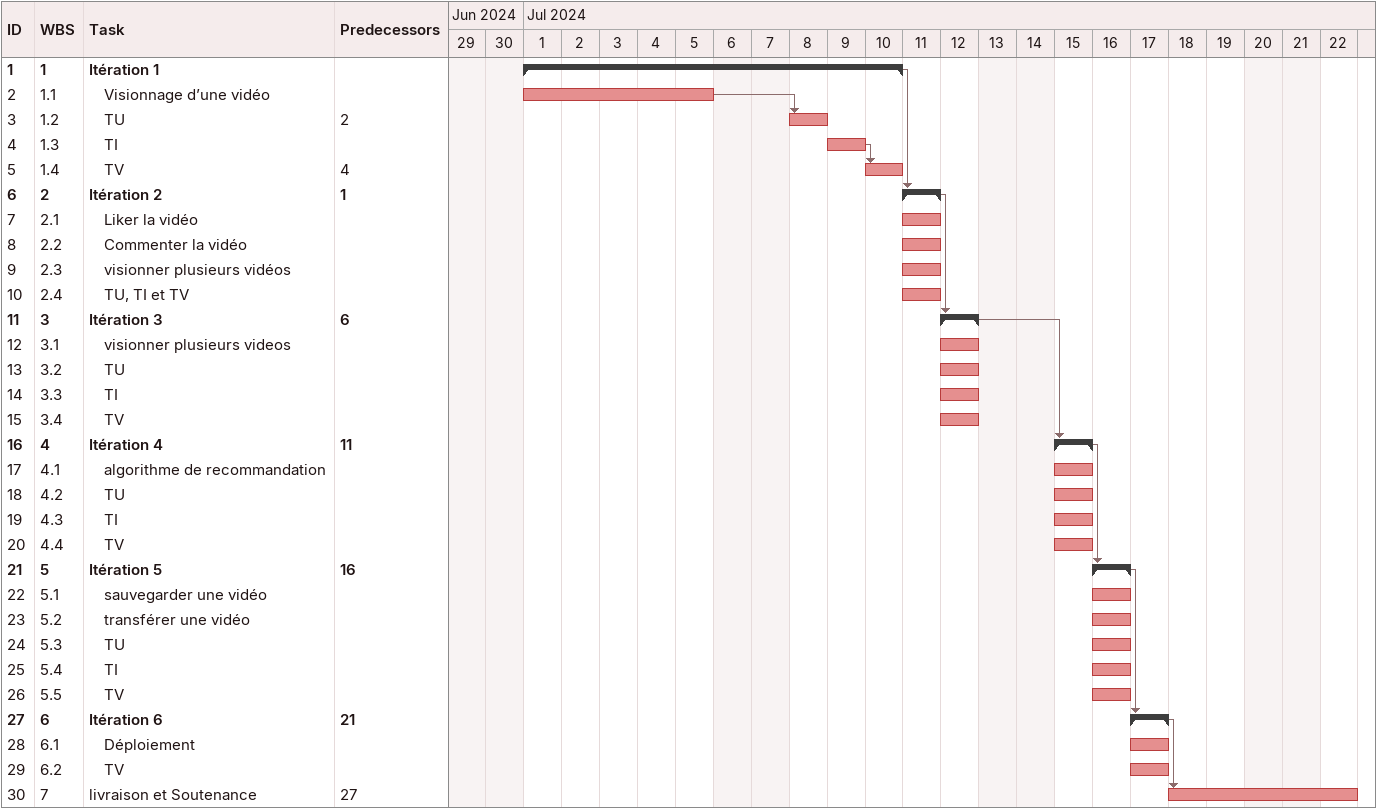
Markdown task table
| ID | WBS | Task | Start | Finish | Predecessors |
|---|---|---|---|---|---|
| 1 | 1 | **Itération 1** | 2024-07-01 | 2024-07-10 |  |
| 2 | 1.1 | Visionnage d’une vidéo | 2024-07-01 | 2024-07-05 |  |
| 3 | 1.2 | TU | 2024-07-08 | 2024-07-08 | 2 |
| 4 | 1.3 | TI | 2024-07-09 | 2024-07-09 |  |
| 5 | 1.4 | TV | 2024-07-10 | 2024-07-10 | 4 |
| 6 | 2 | **Itération 2** | 2024-07-11 | 2024-07-11 | 1 |
| 7 | 2.1 | Liker la vidéo | 2024-07-11 | 2024-07-11 |  |
| 8 | 2.2 | Commenter la vidéo | 2024-07-11 | 2024-07-11 |  |
| 9 | 2.3 | visionner plusieurs vidéos | 2024-07-11 | 2024-07-11 |  |
| 10 | 2.4 | TU, TI et TV | 2024-07-11 | 2024-07-11 |  |
| 11 | 3 | **Itération 3** | 2024-07-12 | 2024-07-12 | 6 |
| 12 | 3.1 | visionner plusieurs videos | 2024-07-12 | 2024-07-12 |  |
| 13 | 3.2 | TU | 2024-07-12 | 2024-07-12 |  |
| 14 | 3.3 | TI | 2024-07-12 | 2024-07-12 |  |
| 15 | 3.4 | TV | 2024-07-12 | 2024-07-12 |  |
| 16 | 4 | **Itération 4** | 2024-07-15 | 2024-07-15 | 11 |
| 17 | 4.1 | algorithme de recommandation | 2024-07-15 | 2024-07-15 |  |
| 18 | 4.2 | TU | 2024-07-15 | 2024-07-15 |  |
| 19 | 4.3 | TI | 2024-07-15 | 2024-07-15 |  |
| 20 | 4.4 | TV | 2024-07-15 | 2024-07-15 |  |
| 21 | 5 | **Itération 5** | 2024-07-16 | 2024-07-16 | 16 |
| 22 | 5.1 | sauvegarder une vidéo | 2024-07-16 | 2024-07-16 |  |
| 23 | 5.2 | transférer une vidéo | 2024-07-16 | 2024-07-16 |  |
| 24 | 5.3 | TU | 2024-07-16 | 2024-07-16 |  |
| 25 | 5.4 | TI | 2024-07-16 | 2024-07-16 |  |
| 26 | 5.5 | TV | 2024-07-16 | 2024-07-16 |  |
| 27 | 6 | **Itération 6** | 2024-07-17 | 2024-07-17 | 21 |
| 28 | 6.1 | Déploiement | 2024-07-17 | 2024-07-17 |  |
| 29 | 6.2 | TV | 2024-07-17 | 2024-07-17 |  |
| 30 | 7 | livraison et Soutenance | 2024-07-18 | 2024-07-22 | 27 |
